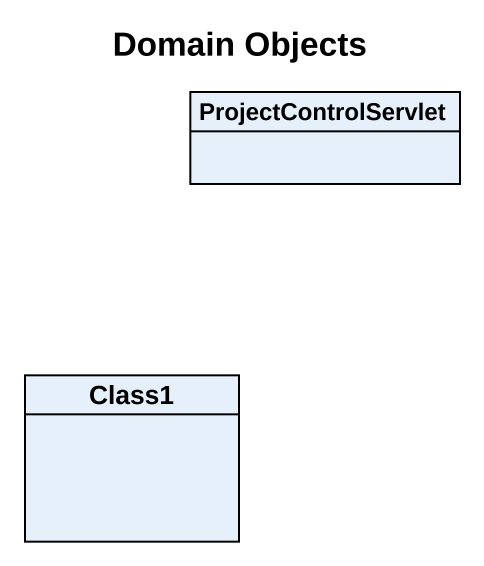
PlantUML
@startuml
title Domain Objects
hide circle
hide empty members
class ProjectControlServlet
class Class1
@enduml
